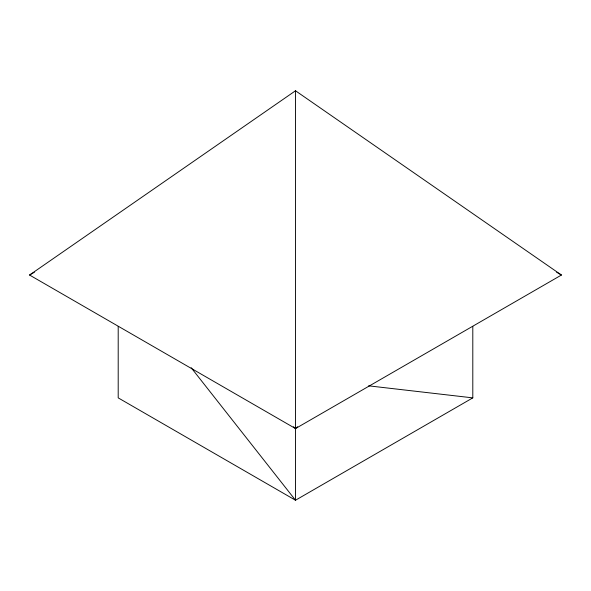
<?xml version="1.0" encoding="UTF-8"?>
<svg xmlns="http://www.w3.org/2000/svg" width="591" height="591" viewBox="0 0 591 591"><rect width="100%" height="100%" fill="white"/><g stroke="black" fill="none" stroke-linecap="round" stroke-linejoin="round"><path stroke-width="0.89" d="M297.591 426.761L295.5 428.571L29.55 275.029L295.5 90.77L561.45 275.029L295.5 428.571L293.409 426.761M29.55 275.029L34.344 272.259M472.8 326.365L472.8 397.869L295.5 500.23L118.2 397.869L118.2 326.365M368.614 385.834L472.8 397.869M556.656 272.259L561.45 275.029M191.174 367.713L295.5 500.23L295.5 90.77"/></g></svg>
